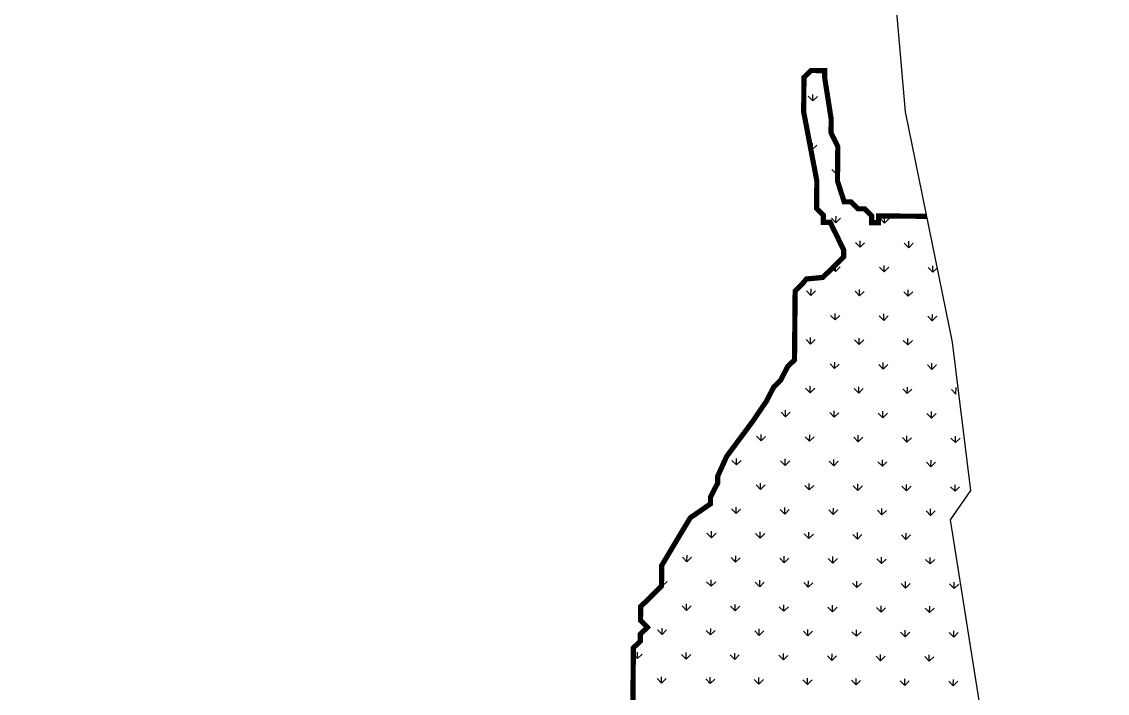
# Model space of a CAD drawing. Header units: metres. Extents: x 293549 to 296182, y 1979068 to 1981755.
# Drawn here: x 295551 to 296182, y 1980208 to 1980599 of the extents above; entities that cross this region are included whole.
import ezdxf

# ---------------------------------------------------------------- set-up
doc = ezdxf.new("R2010")
doc.units = ezdxf.units.M
doc.header["$MEASUREMENT"] = 0
doc.layers.add('MANGROOVES', color=112, linetype='Continuous')

msp = doc.modelspace()

# ---------------------------------------------------------------- linework, layer by layer
at = {"color": 3, "flags": 128}
msp.add_lwpolyline([(296052.87, 1980680.26), (296064.6, 1980546.37), (296091.94, 1980412.4), (296102.58, 1980326.21), (296090.71, 1980309.14), (296132.16, 1980048.64), (296182.17, 1980027.97), (295992.41, 1979729.21), (295740.52, 1979472.87), (295523.28, 1979067.94), (295327.04, 1979192.79), (295211.4, 1979127.75), (295095.74, 1979160.54), (295022.97, 1979126.34), (294957.79, 1979113.67), (294950.07, 1979075.88), (294865.77, 1979096.21), (294848.7, 1979134.91), (294683.68, 1979262.33)], dxfattribs=at)
at = {"layer": 'MANGROOVES', "linetype": 'Continuous', "lineweight": -2}
for p, q in [((296010.84, 1980552.73), (296010.87, 1980556.48)), ((296010.84, 1980552.73), (296008.21, 1980555.41)), ((296010.84, 1980552.73), (296013.51, 1980555.36)), ((296010.58, 1980524.45), (296009.52, 1980525.53)), ((296010.58, 1980524.45), (296010.61, 1980528.2)), ((296010.58, 1980524.45), (296013.25, 1980527.08)), ((296024.59, 1980510.18), (296021.96, 1980512.85)), ((296024.59, 1980510.18), (296024.63, 1980513.93)), ((296024.59, 1980510.18), (296025.26, 1980510.84)), ((296024.33, 1980481.9), (296021.7, 1980484.57)), ((296024.33, 1980481.9), (296024.37, 1980485.65)), ((296024.33, 1980481.9), (296027.01, 1980484.52)), ((296052.62, 1980481.64), (296049.99, 1980484.31)), ((296052.62, 1980481.64), (296052.65, 1980485.39)), ((296052.62, 1980481.64), (296055.29, 1980484.26)), ((296038.34, 1980467.63), (296035.72, 1980470.3)), ((296038.34, 1980467.63), (296038.38, 1980471.38)), ((296038.34, 1980467.63), (296041.02, 1980470.25)), ((296066.63, 1980467.37), (296064, 1980470.04)), ((296066.63, 1980467.37), (296066.66, 1980471.12)), ((296066.63, 1980467.37), (296069.3, 1980469.99)), ((296024.07, 1980453.61), (296022.22, 1980455.5)), ((296024.07, 1980453.61), (296024.11, 1980457.36)), ((296024.07, 1980453.61), (296026.75, 1980456.24)), ((296052.36, 1980453.35), (296049.73, 1980456.03)), ((296052.36, 1980453.36), (296052.39, 1980457.1)), ((296052.36, 1980453.35), (296055.03, 1980455.98)), ((296080.64, 1980453.1), (296078.01, 1980455.77)), ((296080.64, 1980453.1), (296080.67, 1980456.85)), ((296080.64, 1980453.1), (296083.32, 1980455.72)), ((296009.8, 1980439.6), (296009.84, 1980443.35)), ((296038.09, 1980439.34), (296038.12, 1980443.09)), ((296066.37, 1980439.08), (296066.4, 1980442.83)), ((296009.8, 1980439.6), (296007.17, 1980442.28)), ((296009.8, 1980439.6), (296012.48, 1980442.23)), ((296038.09, 1980439.34), (296035.46, 1980442.02)), ((296038.09, 1980439.34), (296040.76, 1980441.97)), ((296066.37, 1980439.08), (296063.74, 1980441.76)), ((296066.37, 1980439.08), (296069.04, 1980441.71)), ((296023.81, 1980425.33), (296021.19, 1980428.01)), ((296023.81, 1980425.33), (296023.85, 1980429.08)), ((296023.81, 1980425.33), (296026.49, 1980427.96)), ((296052.1, 1980425.07), (296049.47, 1980427.75)), ((296052.1, 1980425.07), (296052.13, 1980428.82)), ((296052.1, 1980425.07), (296054.77, 1980427.7)), ((296080.38, 1980424.81), (296077.75, 1980427.49)), ((296080.38, 1980424.81), (296080.41, 1980428.56)), ((296080.38, 1980424.81), (296083.06, 1980427.44)), ((296009.54, 1980411.32), (296006.92, 1980413.99)), ((296009.54, 1980411.32), (296009.58, 1980415.07)), ((296009.54, 1980411.32), (296012.22, 1980413.95)), ((296037.83, 1980411.06), (296035.2, 1980413.73)), ((296037.83, 1980411.06), (296037.86, 1980414.81)), ((296037.83, 1980411.06), (296040.5, 1980413.69)), ((296066.11, 1980410.8), (296063.48, 1980413.48)), ((296066.11, 1980410.8), (296066.14, 1980414.55)), ((296066.11, 1980410.8), (296068.79, 1980413.43)), ((296023.56, 1980397.05), (296020.93, 1980399.72)), ((296023.56, 1980397.05), (296023.59, 1980400.8)), ((296023.56, 1980397.05), (296026.23, 1980399.67)), ((296051.84, 1980396.79), (296049.21, 1980399.46)), ((296051.84, 1980396.79), (296051.87, 1980400.54)), ((296051.84, 1980396.79), (296054.51, 1980399.42)), ((296080.12, 1980396.53), (296077.49, 1980399.2)), ((296080.12, 1980396.53), (296080.16, 1980400.28)), ((296080.12, 1980396.53), (296082.8, 1980399.16)), ((296009.28, 1980383.03), (296006.66, 1980385.71)), ((296009.28, 1980383.04), (296009.32, 1980386.79)), ((296009.28, 1980383.03), (296011.96, 1980385.66)), ((296037.57, 1980382.78), (296037.6, 1980386.53)), ((296065.85, 1980382.52), (296065.88, 1980386.27)), ((296094.13, 1980382.26), (296094.17, 1980386.01)), ((296037.57, 1980382.78), (296034.94, 1980385.45)), ((296037.57, 1980382.78), (296040.24, 1980385.4)), ((296065.85, 1980382.52), (296063.22, 1980385.19)), ((296065.85, 1980382.52), (296068.53, 1980385.14)), ((296094.13, 1980382.26), (296091.51, 1980384.93)), ((295995.01, 1980369.02), (295992.39, 1980371.7)), ((295995.01, 1980369.02), (295995.05, 1980372.77)), ((295995.01, 1980369.02), (295997.69, 1980371.65)), ((296023.3, 1980368.76), (296020.67, 1980371.44)), ((296023.3, 1980368.76), (296023.33, 1980372.51)), ((296023.3, 1980368.76), (296025.97, 1980371.39)), ((296051.58, 1980368.5), (296048.95, 1980371.18)), ((296051.58, 1980368.51), (296051.61, 1980372.26)), ((296051.58, 1980368.5), (296054.26, 1980371.13)), ((296079.86, 1980368.25), (296077.24, 1980370.92)), ((296079.86, 1980368.25), (296079.9, 1980372)), ((296079.86, 1980368.25), (296082.54, 1980370.87)), ((295980.74, 1980355.01), (295978.11, 1980357.69)), ((295980.74, 1980355.01), (295980.78, 1980358.76)), ((295980.74, 1980355.01), (295983.42, 1980357.64)), ((296009.03, 1980354.75), (296006.4, 1980357.43)), ((296009.03, 1980354.75), (296009.06, 1980358.5)), ((296009.03, 1980354.75), (296011.7, 1980357.38)), ((296037.31, 1980354.49), (296034.68, 1980357.17)), ((296037.31, 1980354.49), (296037.34, 1980358.24)), ((296037.31, 1980354.49), (296039.98, 1980357.12)), ((296065.59, 1980354.23), (296062.96, 1980356.91)), ((296065.59, 1980354.23), (296065.63, 1980357.98)), ((296065.59, 1980354.23), (296068.27, 1980356.86)), ((296093.87, 1980353.97), (296091.25, 1980356.65)), ((296093.87, 1980353.98), (296093.91, 1980357.73)), ((296093.87, 1980353.97), (296096.55, 1980356.6)), ((295966.47, 1980341), (295963.84, 1980343.67)), ((295966.47, 1980341), (295966.51, 1980344.75)), ((295966.47, 1980341), (295969.15, 1980343.63)), ((295994.75, 1980340.74), (295992.13, 1980343.42)), ((295994.75, 1980340.74), (295994.79, 1980344.49)), ((295994.75, 1980340.74), (295997.43, 1980343.37)), ((296023.04, 1980340.48), (296020.41, 1980343.16)), ((296023.04, 1980340.48), (296023.07, 1980344.23)), ((296023.04, 1980340.48), (296025.71, 1980343.11)), ((296051.32, 1980340.22), (296048.69, 1980342.9)), ((296051.32, 1980340.22), (296051.35, 1980343.97)), ((296051.32, 1980340.22), (296054, 1980342.85)), ((296079.6, 1980339.96), (296076.98, 1980342.64)), ((296079.6, 1980339.96), (296079.64, 1980343.71)), ((296079.6, 1980339.96), (296082.28, 1980342.59)), ((295980.48, 1980326.73), (295977.86, 1980329.4)), ((295980.48, 1980326.73), (295980.52, 1980330.48)), ((295980.48, 1980326.73), (295983.16, 1980329.35)), ((296008.77, 1980326.47), (296006.14, 1980329.14)), ((296008.77, 1980326.47), (296008.8, 1980330.22)), ((296008.77, 1980326.47), (296011.44, 1980329.1)), ((296037.05, 1980326.21), (296034.42, 1980328.89)), ((296037.05, 1980326.21), (296037.08, 1980329.96)), ((296037.05, 1980326.21), (296039.73, 1980328.84)), ((296065.33, 1980325.95), (296065.37, 1980329.7)), ((296093.62, 1980325.69), (296093.65, 1980329.44)), ((296065.33, 1980325.95), (296062.71, 1980328.63)), ((296065.33, 1980325.95), (296068.01, 1980328.58)), ((296093.62, 1980325.69), (296090.99, 1980328.37)), ((296093.62, 1980325.69), (296096.29, 1980328.32)), ((295966.21, 1980312.72), (295966.25, 1980316.47)), ((295994.5, 1980312.46), (295994.53, 1980316.21)), ((295966.21, 1980312.72), (295963.58, 1980315.39)), ((295966.21, 1980312.72), (295968.89, 1980315.34)), ((295994.5, 1980312.46), (295991.87, 1980315.13)), ((295994.5, 1980312.46), (295997.17, 1980315.08)), ((296022.78, 1980312.2), (296020.15, 1980314.87)), ((296022.78, 1980312.2), (296022.81, 1980315.95)), ((296022.78, 1980312.2), (296025.45, 1980314.82)), ((296051.06, 1980311.94), (296048.43, 1980314.61)), ((296051.06, 1980311.94), (296051.1, 1980315.69)), ((296051.06, 1980311.94), (296053.74, 1980314.57)), ((296079.34, 1980311.68), (296076.72, 1980314.36)), ((296079.34, 1980311.68), (296079.38, 1980315.43)), ((296079.34, 1980311.68), (296082.02, 1980314.31)), ((295951.94, 1980298.7), (295949.31, 1980301.38)), ((295951.94, 1980298.7), (295951.98, 1980302.45)), ((295951.94, 1980298.7), (295954.62, 1980301.33)), ((295980.22, 1980298.44), (295977.6, 1980301.12)), ((295980.22, 1980298.45), (295980.26, 1980302.2)), ((295980.22, 1980298.44), (295982.9, 1980301.07)), ((296008.51, 1980298.19), (296005.88, 1980300.86)), ((296008.51, 1980298.19), (296008.54, 1980301.94)), ((296008.51, 1980298.19), (296011.18, 1980300.81)), ((296036.79, 1980297.93), (296034.16, 1980300.6)), ((296036.79, 1980297.93), (296036.82, 1980301.68)), ((296036.79, 1980297.93), (296039.47, 1980300.55)), ((296065.07, 1980297.67), (296062.45, 1980300.34)), ((296065.07, 1980297.67), (296065.11, 1980301.42)), ((296065.07, 1980297.67), (296067.75, 1980300.29)), ((295937.67, 1980284.69), (295935.04, 1980287.37)), ((295937.67, 1980284.69), (295937.7, 1980288.44)), ((295937.67, 1980284.69), (295940.35, 1980287.32)), ((295965.95, 1980284.43), (295963.33, 1980287.11)), ((295965.95, 1980284.43), (295965.99, 1980288.18)), ((295965.95, 1980284.43), (295968.63, 1980287.06)), ((295994.24, 1980284.17), (295991.61, 1980286.85)), ((295994.24, 1980284.17), (295994.27, 1980287.92)), ((295994.24, 1980284.17), (295996.91, 1980286.8)), ((296022.52, 1980283.91), (296019.89, 1980286.59)), ((296022.52, 1980283.92), (296022.55, 1980287.67)), ((296022.52, 1980283.91), (296025.2, 1980286.54)), ((296050.8, 1980283.66), (296048.18, 1980286.33)), ((296050.8, 1980283.66), (296050.84, 1980287.41)), ((296050.8, 1980283.66), (296053.48, 1980286.28)), ((296079.09, 1980283.4), (296076.46, 1980286.07)), ((296079.09, 1980283.4), (296079.12, 1980287.15)), ((296079.09, 1980283.4), (296081.76, 1980286.02)), ((295923.4, 1980270.68), (295923.43, 1980274.43)), ((295923.4, 1980270.68), (295926.07, 1980273.31)), ((295951.68, 1980270.42), (295949.05, 1980273.1)), ((295951.68, 1980270.42), (295951.72, 1980274.17)), ((295951.68, 1980270.42), (295954.36, 1980273.05)), ((295979.97, 1980270.16), (295977.34, 1980272.84)), ((295979.97, 1980270.16), (295980, 1980273.91)), ((295979.97, 1980270.16), (295982.64, 1980272.79)), ((296008.25, 1980269.9), (296005.62, 1980272.58)), ((296008.25, 1980269.9), (296008.28, 1980273.65)), ((296008.25, 1980269.9), (296010.92, 1980272.53)), ((296036.53, 1980269.64), (296033.9, 1980272.32)), ((296036.53, 1980269.64), (296036.57, 1980273.39)), ((296036.53, 1980269.64), (296039.21, 1980272.27)), ((296064.81, 1980269.38), (296062.19, 1980272.06)), ((296064.81, 1980269.39), (296064.85, 1980273.14)), ((296064.81, 1980269.38), (296067.49, 1980272.01)), ((296093.1, 1980269.13), (296093.13, 1980272.88)), ((295923.4, 1980270.68), (295922.86, 1980271.23)), ((296093.1, 1980269.13), (296090.47, 1980271.8)), ((296093.1, 1980269.13), (296095.77, 1980271.75)), ((295937.41, 1980256.41), (295937.45, 1980260.16)), ((295965.69, 1980256.15), (295965.73, 1980259.9)), ((295993.98, 1980255.89), (295994.01, 1980259.64)), ((296022.26, 1980255.63), (296022.29, 1980259.38)), ((295910.72, 1980258.23), (295911.8, 1980259.29)), ((295937.41, 1980256.41), (295934.78, 1980259.08)), ((295937.41, 1980256.41), (295940.09, 1980259.04)), ((295965.69, 1980256.15), (295963.07, 1980258.83)), ((295965.69, 1980256.15), (295968.37, 1980258.78)), ((295993.98, 1980255.89), (295991.35, 1980258.57)), ((295993.98, 1980255.89), (295996.65, 1980258.52)), ((296022.26, 1980255.63), (296019.63, 1980258.31)), ((296022.26, 1980255.63), (296024.94, 1980258.26)), ((296050.54, 1980255.37), (296047.92, 1980258.05)), ((296050.54, 1980255.37), (296050.58, 1980259.12)), ((296050.54, 1980255.37), (296053.22, 1980258)), ((296078.83, 1980255.11), (296076.2, 1980257.79)), ((296078.83, 1980255.11), (296078.86, 1980258.86)), ((296078.83, 1980255.11), (296081.5, 1980257.74)), ((295923.14, 1980242.4), (295920.51, 1980245.07)), ((295923.14, 1980242.4), (295923.17, 1980246.15)), ((295923.14, 1980242.4), (295925.82, 1980245.02)), ((295951.42, 1980242.14), (295948.8, 1980244.81)), ((295951.42, 1980242.14), (295951.46, 1980245.89)), ((295951.42, 1980242.14), (295954.1, 1980244.76)), ((295979.71, 1980241.88), (295977.08, 1980244.55)), ((295979.71, 1980241.88), (295979.74, 1980245.63)), ((295979.71, 1980241.88), (295982.38, 1980244.51)), ((296007.99, 1980241.62), (296005.36, 1980244.3)), ((296007.99, 1980241.62), (296008.02, 1980245.37)), ((296007.99, 1980241.62), (296010.67, 1980244.25)), ((296036.27, 1980241.36), (296033.65, 1980244.04)), ((296036.27, 1980241.36), (296036.31, 1980245.11)), ((296036.27, 1980241.36), (296038.95, 1980243.99)), ((296064.56, 1980241.1), (296061.93, 1980243.78)), ((296064.56, 1980241.1), (296064.59, 1980244.85)), ((296064.56, 1980241.1), (296067.23, 1980243.73)), ((296092.84, 1980240.84), (296090.21, 1980243.52)), ((296092.84, 1980240.84), (296092.87, 1980244.59)), ((296092.84, 1980240.84), (296095.51, 1980243.47)), ((295908.87, 1980228.38), (295906.46, 1980230.84)), ((295908.87, 1980228.39), (295908.9, 1980232.14)), ((295908.87, 1980228.38), (295911.54, 1980231.01)), ((295937.15, 1980228.13), (295934.52, 1980230.8)), ((295937.15, 1980228.13), (295937.19, 1980231.88)), ((295937.15, 1980228.13), (295939.83, 1980230.75)), ((295965.44, 1980227.87), (295962.81, 1980230.54)), ((295965.44, 1980227.87), (295965.47, 1980231.62)), ((295965.44, 1980227.87), (295968.11, 1980230.49)), ((295993.72, 1980227.61), (295991.09, 1980230.28)), ((295993.72, 1980227.61), (295993.75, 1980231.36)), ((295993.72, 1980227.61), (295996.39, 1980230.23)), ((296022, 1980227.35), (296019.37, 1980230.02)), ((296022, 1980227.35), (296022.04, 1980231.1)), ((296022, 1980227.35), (296024.68, 1980229.98)), ((296050.28, 1980227.09), (296047.66, 1980229.77)), ((296050.28, 1980227.09), (296050.32, 1980230.84)), ((296050.28, 1980227.09), (296052.96, 1980229.72)), ((296078.57, 1980226.83), (296075.94, 1980229.51)), ((296078.57, 1980226.83), (296078.6, 1980230.58)), ((296078.57, 1980226.83), (296081.24, 1980229.46)), ((295922.88, 1980214.11), (295920.25, 1980216.79)), ((295922.88, 1980214.11), (295922.92, 1980217.86)), ((295922.88, 1980214.11), (295925.56, 1980216.74)), ((295951.16, 1980213.85), (295948.54, 1980216.53)), ((295951.16, 1980213.86), (295951.2, 1980217.61)), ((295951.16, 1980213.85), (295953.84, 1980216.48)), ((295979.45, 1980213.6), (295976.82, 1980216.27)), ((295979.45, 1980213.6), (295979.48, 1980217.35)), ((295979.45, 1980213.6), (295982.12, 1980216.22)), ((296007.73, 1980213.34), (296005.1, 1980216.01)), ((296007.73, 1980213.34), (296007.76, 1980217.09)), ((296007.73, 1980213.34), (296010.41, 1980215.96)), ((296036.01, 1980213.08), (296033.39, 1980215.75)), ((296036.01, 1980213.08), (296036.05, 1980216.83)), ((296036.01, 1980213.08), (296038.69, 1980215.7)), ((296064.3, 1980212.82), (296061.67, 1980215.49)), ((296064.3, 1980212.82), (296064.33, 1980216.57)), ((296064.3, 1980212.82), (296066.97, 1980215.45)), ((296092.58, 1980212.56), (296089.95, 1980215.24)), ((296092.58, 1980212.56), (296092.61, 1980216.31)), ((296092.58, 1980212.56), (296095.26, 1980215.19))]:
    msp.add_line(p, q, dxfattribs=at)
at = {"layer": 'MANGROOVES', "linetype": 'Continuous', "lineweight": -2, "const_width": 3.02, "flags": 128}
msp.add_lwpolyline([(296077.14, 1980485.6), (296049.08, 1980485.85), (296049.05, 1980481.85), (296045.04, 1980481.88), (296045.07, 1980485.89), (296041.1, 1980489.94), (296037.1, 1980489.97), (296033.12, 1980494.02), (296029.12, 1980494.05), (296025.22, 1980506.12), (296025.4, 1980526.16), (296021.47, 1980534.21), (296021.54, 1980542.23), (296017.75, 1980566.32), (296017.79, 1980570.33), (296009.77, 1980570.4), (296005.73, 1980566.43), (296005.55, 1980546.39), (296009.37, 1980526.31), (296013.2, 1980506.23), (296013.05, 1980490.19), (296017.02, 1980486.15), (296016.98, 1980482.14), (296020.99, 1980482.1), (296024.92, 1980474.05), (296028.86, 1980465.99), (296028.82, 1980461.99), (296016.69, 1980450.07), (296007.11, 1980449.15), (296004.63, 1980446.17), (296000.58, 1980442.2), (296000.22, 1980402.12), (295996.17, 1980398.14), (295992.09, 1980390.16), (295988.05, 1980386.19), (295983.97, 1980378.21), (295980.72, 1980373.47), (295975.84, 1980366.26), (295960.72, 1980345.94), (295955.51, 1980334.37), (295955.47, 1980330.37), (295951.39, 1980322.39), (295951.35, 1980318.38), (295939.55, 1980310.26), (295922.97, 1980282.56), (295922.86, 1980270.53), (295918.81, 1980266.56), (295914.77, 1980262.59), (295910.72, 1980258.62), (295910.65, 1980250.6), (295914.62, 1980246.55), (295910.58, 1980242.58), (295910.54, 1980238.57), (295906.49, 1980234.6), (295906.2, 1980202.53)], dxfattribs=at)

doc.saveas('drawing.dxf')
